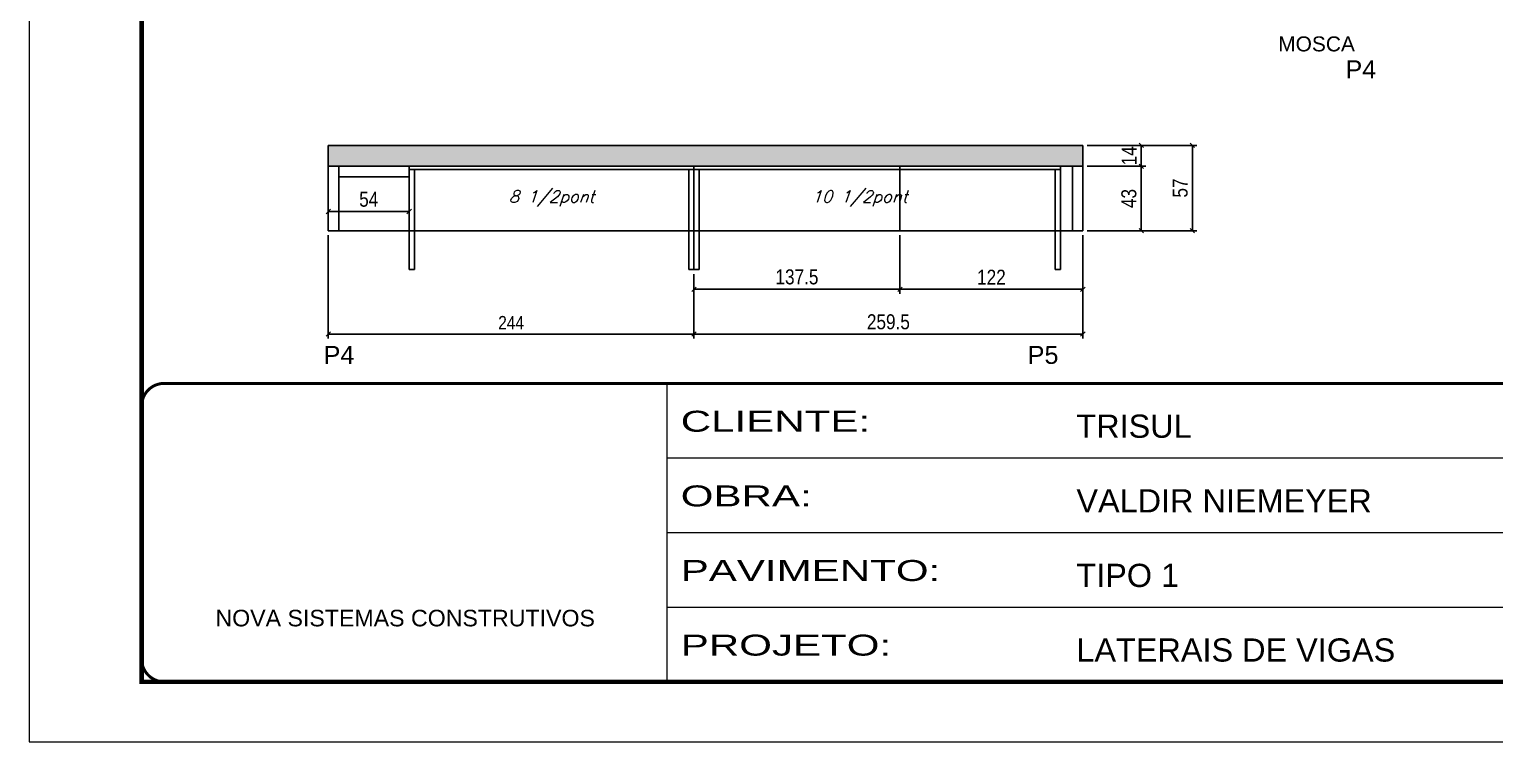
# Model space of a CAD drawing. Extents: x 3330 to 22105, y 1197 to 30204.
# Drawn here: x 16030 to 17007, y 24169 to 24644 of the extents above; entities that cross this region are included whole.
import ezdxf

# ---------------------------------------------------------------- set-up
doc = ezdxf.new("R2010")
doc.units = 0
doc.linetypes.add('CONTINUO', pattern=[0])
doc.linetypes.add('DASHED', pattern=[0.75, 0.5, -0.25])
for name, color, linetype in [('5', 5, 'Continuous'), ('COTA', 241, 'Continuous'), ('Painéis', 200, 'Continuous'), ('SARR_2.2x7', 40, 'Continuous'), ('SARR_3.5x7', 81, 'Continuous'), ('texto', 7, 'Continuous')]:
    doc.layers.add(name, color=color, linetype=linetype)
for name, color, linetype, lineweight in [('CARIMBO', 255, 'Continuous', 9), ('Folhas', 255, 'Continuous', 9), ('SARRAFO DE PRESSAO', 251, 'DASHED', 9)]:
    doc.layers.add(name, color=color, linetype=linetype, lineweight=lineweight)
doc.styles.add('ARIAL', font='arial.ttf')
doc.styles.add('COTA TECNICA', font='techl___.ttf', dxfattribs={"height": 10})
doc.styles.add('COTA TECNICA-50', font='techl___.ttf', dxfattribs={"height": 9})
doc.styles.add('Romans', font='romans.shx')
doc.styles.get("Standard").update_dxf_attribs({"font": 'arial.ttf'})
doc.styles.add('Tecnologia', font='')
doc.styles.get('Tecnologia').set_extended_font_data('Forgotten Futurist')
doc.dimstyles.new('COTA PAINEL-50', dxfattribs={"dimtxt": 9, "dimasz": 3, "dimexe": 3, "dimexo": 3, "dimgap": 3, "dimtad": 1, "dimdec": 1, "dimzin": 12, "dimdsep": 46, "dimtxsty": 'COTA TECNICA-50', "dimblk1": 'OBLIQUE', "dimblk2": 'OBLIQUE', "dimsah": 1, "dimcen": 0.9, "dimclrd": 4, "dimclre": 4, "dimclrt": 240, "dimadec": 1, "dimazin": 3, "dimtfac": 1, "dimtdec": 1, "dimtmove": 0, "dimatfit": 3, "dimfxl": 1, "dimtolj": 1, "dimtzin": 12, "dimarcsym": 0})
doc.dimstyles.new('PAINEL', dxfattribs={"dimtxt": 10, "dimasz": 3, "dimexe": 3, "dimexo": 3, "dimgap": 3, "dimtad": 1, "dimdec": 1, "dimzin": 12, "dimdsep": 46, "dimtxsty": 'COTA TECNICA', "dimblk1": 'OBLIQUE', "dimblk2": 'OBLIQUE', "dimsah": 1, "dimcen": 0.9, "dimclrd": 4, "dimclre": 4, "dimclrt": 240, "dimadec": 1, "dimazin": 3, "dimtfac": 1, "dimtdec": 1, "dimtmove": 0, "dimatfit": 3, "dimfxl": 1, "dimtolj": 1, "dimtzin": 12, "dimarcsym": 0})

# ---------------------------------------------------------------- blocks, each defined once
blk = doc.blocks.new('9999999999')
at = {"color": 30, "linetype": 'CONTINUO'}
for p, q in [((98564.56, 34230.21), (98564.56, 34429.45)), ((98564.56, 34379.64), (99583.98, 34379.64)), ((98564.56, 34329.83), (99487.98, 34329.83)), ((98564.56, 34280.02), (99487.98, 34280.02))]:
    blk.add_line(p, q, dxfattribs=at)
at = {"color": 30, "linetype": 'CONTINUO', "const_width": 2}
blk.add_lwpolyline([(99583.98, 34230.21), (99583.98, 34414.45, 0.414214), (99568.98, 34429.45), (98228.98, 34429.45, 0.414214), (98213.98, 34414.45), (98213.98, 34245.21, 0.414214), (98228.98, 34230.21), (99583.98, 34230.21)], format="xyb", dxfattribs=at)
at = {"layer": 'Folhas'}
blk.add_lwpolyline([(98138.98, 34190.21), (99623.98, 34190.21), (99623.98, 35240.21), (98138.98, 35240.21)], close=True, dxfattribs=at)
at = {"layer": 'Folhas', "color": 30, "const_width": 3}
blk.add_lwpolyline([(98213.98, 34230.21), (99583.98, 34230.21), (99583.98, 35200.21), (98213.98, 35200.21)], close=True, dxfattribs=at)
at = {"color": 7, "linetype": 'Continuous', "ltscale": 5, "style": 'ARIAL'}
for s, height, p in [('TRISUL', 15.483, (98837.68, 34393.13)), ('VALDIR NIEMEYER', 15.4829, (98837.68, 34343.32)), ('TIPO 1', 15.483, (98837.68, 34293.51)), ('NOVA SISTEMAS CONSTRUTIVOS', 11.0592, (98263.19, 34267.21)), ('LATERAIS DE VIGAS', 15.4829, (98837.68, 34243.7))]:
    blk.add_text(s, height=height, dxfattribs=at).set_placement(p)
at = {"layer": 'Folhas', "color": 7, "style": 'Tecnologia', "width": 1.5}
for s, p in [('CLIENTE:', (98573.65, 34397.17)), ('OBRA:', (98573.65, 34347.31)), ('PAVIMENTO:', (98573.65, 34297.5)), ('PROJETO:', (98573.65, 34247.69))]:
    blk.add_text(s, height=14, dxfattribs=at).set_placement(p)
blk = doc.blocks.new('_Oblique')
at = {"color": 0, "linetype": 'ByBlock', "lineweight": -2}
blk.add_line((-0.5, -0.5), (0.5, 0.5), dxfattribs=at)
blk = doc.blocks.new('*D3670')
at = {"layer": 'COTA', "color": 4, "linetype": 'ByBlock', "lineweight": -2, "transparency": 16777216}
for p, q in [((16229.04, 24506.99), (16229.04, 24437.99)), ((16473.04, 24480.99), (16473.04, 24437.99)), ((16473.04, 24440.99), (16229.04, 24440.99))]:
    blk.add_line(p, q, dxfattribs=at)
at = {"layer": 'Defpoints', "color": 0, "linetype": 'ByBlock', "transparency": 16777216}
for p in [(16229.04, 24509.99), (16473.04, 24483.99), (16229.04, 24440.99)]:
    blk.add_point(p, dxfattribs=at)
at = {"layer": 'COTA', "color": 4, "linetype": 'ByBlock', "lineweight": -2, "transparency": 16777216, "xscale": 3, "yscale": 3, "zscale": 3, "rotation": 180}
blk.add_blockref('_Oblique', (16229.04, 24440.99), dxfattribs=at)
at = {"layer": 'COTA', "color": 4, "linetype": 'ByBlock', "lineweight": -2, "transparency": 16777216, "xscale": 3, "yscale": 3, "zscale": 3}
blk.add_blockref('_Oblique', (16473.04, 24440.99), dxfattribs=at)
at = {"layer": 'COTA', "color": 240, "linetype": 'ByBlock', "transparency": 16777216, "insert": (16351.04, 24448.55), "char_height": 9, "attachment_point": 5, "style": 'COTA TECNICA-50'}
blk.add_mtext('\\A1;244', dxfattribs=at)
blk = doc.blocks.new('*D3671')
at = {"layer": 'COTA', "color": 4, "linetype": 'ByBlock', "lineweight": -2, "transparency": 16777216}
for p, q in [((16732.54, 24506.99), (16732.54, 24437.99)), ((16473.04, 24480.99), (16473.04, 24437.99)), ((16732.54, 24440.99), (16473.04, 24440.99))]:
    blk.add_line(p, q, dxfattribs=at)
at = {"layer": 'Defpoints', "color": 0, "linetype": 'ByBlock', "transparency": 16777216}
for p in [(16732.54, 24509.99), (16473.04, 24483.99), (16473.04, 24440.99)]:
    blk.add_point(p, dxfattribs=at)
at = {"layer": 'COTA', "color": 4, "linetype": 'ByBlock', "lineweight": -2, "transparency": 16777216, "xscale": 3, "yscale": 3, "zscale": 3, "rotation": 180}
blk.add_blockref('_Oblique', (16473.04, 24440.99), dxfattribs=at)
at = {"layer": 'COTA', "color": 4, "linetype": 'ByBlock', "lineweight": -2, "transparency": 16777216, "xscale": 3, "yscale": 3, "zscale": 3}
blk.add_blockref('_Oblique', (16732.54, 24440.99), dxfattribs=at)
at = {"layer": 'COTA', "color": 240, "linetype": 'ByBlock', "transparency": 16777216, "insert": (16602.79, 24449.12), "char_height": 10, "attachment_point": 5, "style": 'COTA TECNICA'}
blk.add_mtext('\\A1;259.5', dxfattribs=at)
blk = doc.blocks.new('*D3674')
at = {"layer": 'COTA', "color": 4, "lineweight": -2, "transparency": 16777216}
for p, q in [((16229.04, 24528.49), (16229.04, 24519.85)), ((16283.04, 24528.49), (16283.04, 24519.85)), ((16229.04, 24522.85), (16283.04, 24522.85))]:
    blk.add_line(p, q, dxfattribs=at)
at = {"layer": 'Defpoints', "color": 0, "transparency": 16777216}
for p in [(16229.04, 24531.49), (16283.04, 24531.49), (16283.04, 24522.85)]:
    blk.add_point(p, dxfattribs=at)
at = {"layer": 'COTA', "color": 4, "lineweight": -2, "transparency": 16777216, "xscale": 3, "yscale": 3, "zscale": 3, "rotation": 180}
blk.add_blockref('_Oblique', (16229.04, 24522.85), dxfattribs=at)
at = {"layer": 'COTA', "color": 4, "lineweight": -2, "transparency": 16777216, "xscale": 3, "yscale": 3, "zscale": 3}
blk.add_blockref('_Oblique', (16283.04, 24522.85), dxfattribs=at)
at = {"layer": 'COTA', "color": 240, "transparency": 16777216, "insert": (16256.04, 24530.96), "char_height": 10, "attachment_point": 5, "style": 'COTA TECNICA'}
blk.add_mtext('\\A1;54', dxfattribs=at)
blk = doc.blocks.new('*D3672')
at = {"layer": 'COTA', "color": 4, "lineweight": -2, "transparency": 16777216}
for p, q in [((16610.54, 24506.99), (16610.54, 24467.89)), ((16473.04, 24480.99), (16473.04, 24467.89)), ((16473.04, 24470.89), (16610.54, 24470.89))]:
    blk.add_line(p, q, dxfattribs=at)
at = {"layer": 'Defpoints', "color": 0, "transparency": 16777216}
for p in [(16610.54, 24509.99), (16473.04, 24483.99), (16610.54, 24470.89)]:
    blk.add_point(p, dxfattribs=at)
at = {"layer": 'COTA', "color": 4, "lineweight": -2, "transparency": 16777216, "xscale": 3, "yscale": 3, "zscale": 3, "rotation": 180}
blk.add_blockref('_Oblique', (16473.04, 24470.89), dxfattribs=at)
at = {"layer": 'COTA', "color": 4, "lineweight": -2, "transparency": 16777216, "xscale": 3, "yscale": 3, "zscale": 3}
blk.add_blockref('_Oblique', (16610.54, 24470.89), dxfattribs=at)
at = {"layer": 'COTA', "color": 240, "transparency": 16777216, "insert": (16541.79, 24479.11), "char_height": 10, "attachment_point": 5, "style": 'COTA TECNICA'}
blk.add_mtext('\\A1;137.5', dxfattribs=at)
blk = doc.blocks.new('*D3673')
at = {"layer": 'COTA', "color": 4, "lineweight": -2, "transparency": 16777216}
for p, q in [((16610.54, 24506.99), (16610.54, 24467.89)), ((16732.54, 24506.99), (16732.54, 24467.89)), ((16610.54, 24470.89), (16732.54, 24470.89))]:
    blk.add_line(p, q, dxfattribs=at)
at = {"layer": 'Defpoints', "color": 0, "transparency": 16777216}
for p in [(16610.54, 24509.99), (16732.54, 24509.99), (16732.54, 24470.89)]:
    blk.add_point(p, dxfattribs=at)
at = {"layer": 'COTA', "color": 4, "lineweight": -2, "transparency": 16777216, "xscale": 3, "yscale": 3, "zscale": 3, "rotation": 180}
blk.add_blockref('_Oblique', (16610.54, 24470.89), dxfattribs=at)
at = {"layer": 'COTA', "color": 4, "lineweight": -2, "transparency": 16777216, "xscale": 3, "yscale": 3, "zscale": 3}
blk.add_blockref('_Oblique', (16732.54, 24470.89), dxfattribs=at)
at = {"layer": 'COTA', "color": 240, "transparency": 16777216, "insert": (16671.54, 24478.95), "char_height": 10, "attachment_point": 5, "style": 'COTA TECNICA'}
blk.add_mtext('\\A1;122', dxfattribs=at)
blk = doc.blocks.new('*D3686')
at = {"layer": 'COTA', "color": 4, "linetype": 'ByBlock', "lineweight": -2, "transparency": 16777216}
for p, q in [((16735.54, 24566.99), (16774.53, 24566.99)), ((16771.53, 24552.99), (16771.53, 24566.99)), ((16735.54, 24552.99), (16774.53, 24552.99))]:
    blk.add_line(p, q, dxfattribs=at)
at = {"layer": 'Defpoints', "color": 0, "linetype": 'ByBlock', "transparency": 16777216}
for p in [(16732.54, 24566.99), (16771.53, 24566.99), (16732.54, 24552.99)]:
    blk.add_point(p, dxfattribs=at)
at = {"layer": 'COTA', "color": 4, "linetype": 'ByBlock', "lineweight": -2, "transparency": 16777216, "xscale": 3, "yscale": 3, "zscale": 3}
for p, rotation in [((16771.53, 24566.99), 90), ((16771.53, 24552.99), 270)]:
    blk.add_blockref('_Oblique', p, dxfattribs=dict(at, rotation=rotation))
at = {"layer": 'COTA', "color": 240, "linetype": 'ByBlock', "transparency": 16777216, "insert": (16763.45, 24559.99), "char_height": 10, "attachment_point": 5, "rotation": 90, "style": 'COTA TECNICA'}
blk.add_mtext('\\A1;14', dxfattribs=at)
blk = doc.blocks.new('*D3687')
at = {"layer": 'COTA', "color": 4, "linetype": 'ByBlock', "lineweight": -2, "transparency": 16777216}
for p, q in [((16735.54, 24552.99), (16774.53, 24552.99)), ((16771.53, 24552.99), (16771.53, 24509.99)), ((16735.54, 24509.99), (16774.53, 24509.99))]:
    blk.add_line(p, q, dxfattribs=at)
at = {"layer": 'Defpoints', "color": 0, "linetype": 'ByBlock', "transparency": 16777216}
for p in [(16732.54, 24552.99), (16732.54, 24509.99), (16771.53, 24509.99)]:
    blk.add_point(p, dxfattribs=at)
at = {"layer": 'COTA', "color": 4, "linetype": 'ByBlock', "lineweight": -2, "transparency": 16777216, "xscale": 3, "yscale": 3, "zscale": 3}
for p, rotation in [((16771.53, 24552.99), 90), ((16771.53, 24509.99), 270)]:
    blk.add_blockref('_Oblique', p, dxfattribs=dict(at, rotation=rotation))
at = {"layer": 'COTA', "color": 240, "linetype": 'ByBlock', "transparency": 16777216, "insert": (16763.31, 24531.49), "char_height": 10, "attachment_point": 5, "rotation": 90, "style": 'COTA TECNICA'}
blk.add_mtext('\\A1;43', dxfattribs=at)
blk = doc.blocks.new('*D3685')
at = {"layer": 'COTA', "color": 4, "lineweight": -2, "transparency": 16777216}
for p, q in [((16735.54, 24566.99), (16808.62, 24566.99)), ((16805.62, 24509.99), (16805.62, 24566.99)), ((16735.54, 24509.99), (16808.62, 24509.99))]:
    blk.add_line(p, q, dxfattribs=at)
at = {"layer": 'Defpoints', "color": 0, "transparency": 16777216}
for p in [(16732.54, 24566.99), (16805.62, 24566.99), (16732.54, 24509.99)]:
    blk.add_point(p, dxfattribs=at)
at = {"layer": 'COTA', "color": 4, "lineweight": -2, "transparency": 16777216, "xscale": 3, "yscale": 3, "zscale": 3}
for p, rotation in [((16805.62, 24566.99), 90), ((16805.62, 24509.99), 270)]:
    blk.add_blockref('_Oblique', p, dxfattribs=dict(at, rotation=rotation))
at = {"layer": 'COTA', "color": 240, "transparency": 16777216, "insert": (16797.51, 24538.49), "char_height": 10, "attachment_point": 5, "rotation": 90, "style": 'COTA TECNICA'}
blk.add_mtext('\\A1;57', dxfattribs=at)

msp = doc.modelspace()

# ---------------------------------------------------------------- hatches: boundary and pattern name
at = {"layer": 'COTA'}
h = msp.add_hatch(dxfattribs=at)
h.set_pattern_fill('AR-CONC', color=256, scale=0.03)
h.paths.add_polyline_path([(16732.54, 24566.99), (16229.04, 24566.99), (16229.04, 24552.99), (16732.54, 24552.99)])

# ---------------------------------------------------------------- linework, layer by layer
at = {"layer": 'COTA', "linetype": 'ByBlock'}
for p, q in [((16229.04, 24552.99), (16229.04, 24566.99)), ((16473.04, 24509.99), (16473.04, 24483.99)), ((16286.54, 24483.99), (16283.04, 24483.99)), ((16476.54, 24483.99), (16469.54, 24483.99)), ((16717.54, 24483.99), (16714.04, 24483.99))]:
    msp.add_line(p, q, dxfattribs=at)
at = {"layer": 'COTA'}
for p, q in [((16229.04, 24566.99), (16732.54, 24566.99)), ((16732.54, 24566.99), (16732.54, 24552.99))]:
    msp.add_line(p, q, dxfattribs=at)
at = {"layer": 'Painéis', "linetype": 'Continuous'}
for p, q in [((16473.04, 24509.99), (16473.04, 24552.99)), ((16610.54, 24552.99), (16610.54, 24509.99))]:
    msp.add_line(p, q, dxfattribs=at)
for points in [[(16229.04, 24552.99), (16473.04, 24552.99), (16473.04, 24509.99), (16229.04, 24509.99)], [(16473.04, 24552.99), (16732.54, 24552.99), (16732.54, 24509.99), (16473.04, 24509.99)]]:
    msp.add_lwpolyline(points, close=True, dxfattribs=at)
at = {"layer": 'SARR_2.2x7', "linetype": 'Continuous'}
for p, q in [((16236.04, 24552.99), (16236.04, 24509.99)), ((16725.54, 24552.99), (16725.54, 24509.99)), ((16283.04, 24545.99), (16236.04, 24545.99)), ((16473.04, 24550.79), (16283.04, 24550.79)), ((16717.54, 24550.79), (16473.04, 24550.79))]:
    msp.add_line(p, q, dxfattribs=at)
at = {"layer": 'SARR_3.5x7'}
for p, q in [((16283.04, 24552.99), (16283.04, 24483.99)), ((16717.54, 24552.99), (16717.54, 24483.99)), ((16286.54, 24550.79), (16286.54, 24483.99)), ((16469.54, 24550.79), (16469.54, 24483.99)), ((16476.54, 24550.79), (16476.54, 24483.99)), ((16714.04, 24550.79), (16714.04, 24483.99))]:
    msp.add_line(p, q, dxfattribs=at)

# ---------------------------------------------------------------- block references
at = {"layer": 'SARRAFO DE PRESSAO', "color": 6, "linetype": 'ByBlock'}
msp.add_blockref('9999999999', (-82109.42, -10021.38), dxfattribs=at)

# ---------------------------------------------------------------- texts
at = {"layer": '5', "linetype": 'Continuous'}
for s, p in [('P4', (16907.8, 24611.76)), ('P4', (16225.94, 24421.09)), ('P5', (16695.78, 24421.09))]:
    msp.add_text(s, height=12, rotation=359.99996, dxfattribs=at).set_placement(p)
at = {"layer": 'CARIMBO', "style": 'ARIAL'}
msp.add_text('MOSCA', height=10, dxfattribs=at).set_placement((16862.88, 24629.72))
at = {"layer": 'texto', "color": 2, "char_height": 8, "attachment_point": 5, "style": 'Romans'}
for s, insert in [('{\\Q19;\\C256;8 1/2pont}', (16378.04, 24531.49)), ('{\\Q19;\\C256;10 1/2pont}', (16583.54, 24531.49))]:
    msp.add_mtext(s, dxfattribs=dict(at, insert=insert))

# ---------------------------------------------------------------- dimensions: what is measured, and where the dimension line sits
at = {"layer": 'COTA', "linetype": 'ByBlock'}
dim = msp.add_linear_dim(base=(16771.53, 24566.99), p1=(16732.54, 24552.99), p2=(16732.54, 24566.99), angle=90, dimstyle='PAINEL', dxfattribs=at)
dim.commit()
dim.dimension.update_dxf_attribs({"geometry": '*D3686', "text_midpoint": (16771.53, 24559.99), "dimtype": 160})
at = {"layer": 'COTA'}
dim = msp.add_linear_dim(base=(16805.62, 24566.99), p1=(16732.54, 24509.99), p2=(16732.54, 24566.99), angle=90, dimstyle='PAINEL', dxfattribs=at)
dim.commit()
dim.dimension.update_dxf_attribs({"geometry": '*D3685', "text_midpoint": (16797.51, 24538.49)})
at = {"layer": 'COTA', "linetype": 'ByBlock'}
dim = msp.add_linear_dim(base=(16771.53, 24509.99), p1=(16732.54, 24552.99), p2=(16732.54, 24509.99), angle=90, dimstyle='PAINEL', dxfattribs=at)
dim.commit()
dim.dimension.update_dxf_attribs({"geometry": '*D3687', "text_midpoint": (16763.31, 24531.49)})
at = {"layer": 'COTA'}
for base, p1, p2, picture, middle in [((16283.04, 24522.85), (16229.04, 24531.49), (16283.04, 24531.49), '*D3674', (16256.04, 24530.96)), ((16610.54, 24470.89), (16473.04, 24483.99), (16610.54, 24509.99), '*D3672', (16541.79, 24479.11))]:
    dim = msp.add_linear_dim(base=base, p1=p1, p2=p2, dimstyle='PAINEL', dxfattribs=at)
    dim.commit()
    dim.dimension.update_dxf_attribs({"geometry": picture, "text_midpoint": middle})
at = {"layer": 'COTA', "linetype": 'ByBlock'}
dim = msp.add_linear_dim(base=(16229.04, 24440.99), p1=(16473.04, 24483.99), p2=(16229.04, 24509.99), angle=180, dimstyle='COTA PAINEL-50', override={"dimarcsym": 1}, dxfattribs=at)
dim.commit()
dim.dimension.update_dxf_attribs({"geometry": '*D3670', "text_midpoint": (16351.04, 24448.55)})
dim = msp.add_linear_dim(base=(16473.04, 24440.99), p1=(16732.54, 24509.99), p2=(16473.04, 24483.99), dimstyle='PAINEL', dxfattribs=at)
dim.commit()
dim.dimension.update_dxf_attribs({"geometry": '*D3671', "text_midpoint": (16602.79, 24449.12)})
at = {"layer": 'COTA'}
dim = msp.add_linear_dim(base=(16732.54, 24470.89), p1=(16610.54, 24509.99), p2=(16732.54, 24509.99), dimstyle='PAINEL', override={"dimtmove": 1}, dxfattribs=at)
dim.commit()
dim.dimension.update_dxf_attribs({"geometry": '*D3673', "text_midpoint": (16671.54, 24478.95)})

doc.saveas('drawing.dxf')
